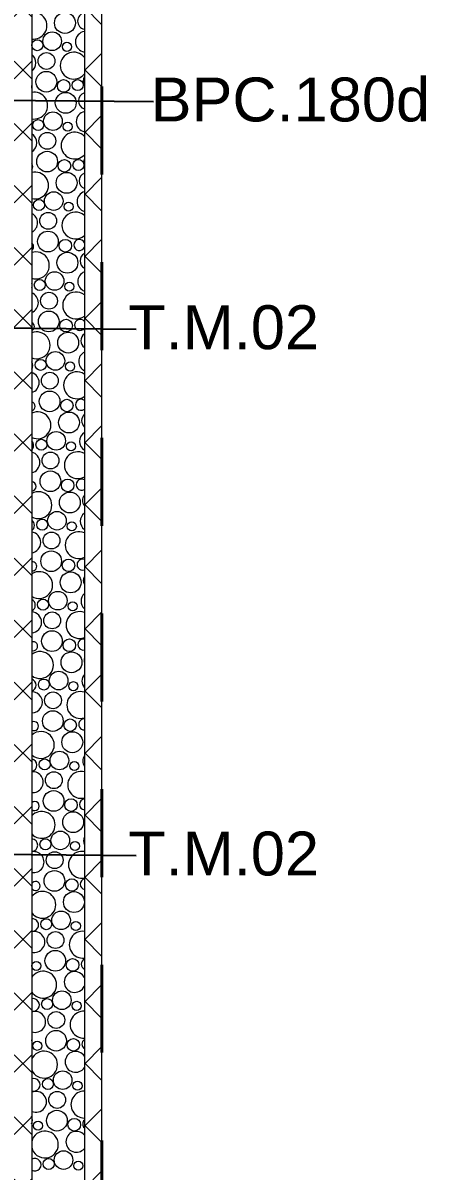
# Model space of a CAD drawing. Header units: metres. Extents: x -1.8 to 75.3, y -2 to 2.8.
# Drawn here: x 1.485 to 1.944, y -1.183 to 0.124 of the extents above; entities that cross this region are included whole.
import ezdxf

# ---------------------------------------------------------------- set-up
doc = ezdxf.new("R2010")
doc.units = ezdxf.units.M
doc.header["$MEASUREMENT"] = 0
doc.linetypes.add('Dashed', pattern=[0.035, 0.0225, -0.0125])
for name, color, linetype, lineweight in [('0_Caneta_No__1', 7, 'Continuous', 40), ('NOTAS-DETALHAMENTO.EXEC_Caneta_No__1', 7, 'Continuous', 40), ('NOTAS-DETALHAMENTO.EXEC_Caneta_No__241', 7, 'Continuous', 13), ('PAREDE CONSTRUIR_Caneta_No__241', 7, 'Continuous', 13), ('PAREDE CONSTRUIR_Caneta_No__83', 84, 'Continuous', 0)]:
    doc.layers.add(name, color=color, linetype=linetype, lineweight=lineweight)
doc.layers.add('PAREDE CONSTRUIR_Caneta_No__96', color=7, linetype='Continuous', lineweight=0, true_color=0xb6b6b6)
doc.styles.add('GENERATED_STYLE_1', font='arial.ttf')
doc.dimstyles.new('GENERATED_STYLE__4', dxfattribs={"dimtxt": 0.18, "dimasz": 0.0228, "dimexe": 0.18, "dimexo": 0.0625, "dimgap": 0, "dimtad": 0, "dimtih": 1, "dimtoh": 1, "dimdec": 4, "dimzin": 0, "dimdsep": 46, "dimcen": 0.09, "dimadec": 0, "dimazin": 0, "dimtfac": 1, "dimtdec": 4, "dimtmove": 0, "dimatfit": 3, "dimldrblk": 'ARROWHEAD_11', "dimfxl": 0, "dimtolj": 1, "dimtzin": 0, "dimarcsym": 0})
pattern_1 = [(45, (0, 0), (-0.0353553, 0.0353553), []), (135, (0, 0), (0.0353553, 0.0353553), [])]

# ---------------------------------------------------------------- blocks, each defined once
blk = doc.blocks.new('*X1')
at = {"layer": 'PAREDE CONSTRUIR_Caneta_No__96', "color": 253, "linetype": 'Continuous', "lineweight": 0, "true_color": 0xb6b6b6}
for centre, radius in [((1.5329, 0.1243), 0.0119), ((1.5014, 0.099), 0.00627), ((1.5183, 0.1035), 0.0106), ((1.5351, 0.0971), 0.00517), ((1.5119, 0.081), 0.00959), ((1.5117, 0.0574), 0.0118), ((1.5314, 0.0526), 0.00715), ((1.5474, 0.0535), 0.00627), ((1.5338, 0.0333), 0.0119), ((1.5024, 0.008), 0.00627), ((1.5192, 0.0125), 0.0106), ((1.5361, 0.0061), 0.00517), ((1.5128, -0.01), 0.00959), ((1.5126, -0.0336), 0.0118), ((1.5323, -0.0384), 0.00715), ((1.5483, -0.0375), 0.00627), ((1.5348, -0.0577), 0.0119), ((1.5033, -0.083), 0.00627), ((1.5201, -0.0785), 0.0106), ((1.5138, -0.101), 0.00959), ((1.537, -0.0849), 0.00517), ((1.5135, -0.1246), 0.0118), ((1.5333, -0.1294), 0.00715), ((1.5357, -0.1487), 0.0119), ((1.5042, -0.174), 0.00627), ((1.5211, -0.1695), 0.0106), ((1.5147, -0.192), 0.00959), ((1.5379, -0.1759), 0.00517), ((1.5144, -0.2156), 0.0118), ((1.5342, -0.2203), 0.00715), ((1.5366, -0.2397), 0.0119), ((1.5052, -0.265), 0.00627), ((1.522, -0.2605), 0.0106), ((1.5156, -0.283), 0.00959), ((1.5388, -0.2669), 0.00517), ((1.5154, -0.3066), 0.0118), ((1.5351, -0.3113), 0.00715), ((1.5375, -0.3307), 0.0119), ((1.5061, -0.356), 0.00627), ((1.5229, -0.3515), 0.0106), ((1.5398, -0.3579), 0.00517), ((1.5165, -0.374), 0.00959), ((1.5163, -0.3976), 0.0118), ((1.536, -0.4023), 0.00715), ((1.5385, -0.4217), 0.0119), ((1.507, -0.447), 0.00627), ((1.5238, -0.4425), 0.0106), ((1.5407, -0.4489), 0.00517), ((1.5175, -0.465), 0.00959), ((1.5172, -0.4886), 0.0118), ((1.537, -0.4933), 0.00715), ((1.5394, -0.5127), 0.0119), ((1.5248, -0.5335), 0.0106), ((1.5079, -0.538), 0.00627), ((1.5416, -0.5399), 0.00517), ((1.5184, -0.556), 0.00959), ((1.5181, -0.5796), 0.0118), ((1.5379, -0.5843), 0.00715), ((1.5403, -0.6037), 0.0119), ((1.5257, -0.6245), 0.0106), ((1.5089, -0.629), 0.00627), ((1.5425, -0.6309), 0.00517), ((1.5193, -0.647), 0.00959), ((1.5191, -0.6706), 0.0118), ((1.5388, -0.6753), 0.00715), ((1.5412, -0.6947), 0.0119), ((1.5266, -0.7155), 0.0106), ((1.5098, -0.72), 0.00627), ((1.5435, -0.7219), 0.00517), ((1.5203, -0.738), 0.00959), ((1.52, -0.7616), 0.0118), ((1.5398, -0.7663), 0.00715), ((1.5422, -0.7857), 0.0119), ((1.5276, -0.8065), 0.0106), ((1.5107, -0.8109), 0.00627), ((1.5444, -0.8129), 0.00517), ((1.5212, -0.829), 0.00959), ((1.5209, -0.8526), 0.0118), ((1.5407, -0.8573), 0.00715), ((1.5431, -0.8767), 0.0119), ((1.5285, -0.8975), 0.0106), ((1.5116, -0.9019), 0.00627), ((1.5453, -0.9039), 0.00517), ((1.5221, -0.92), 0.00959), ((1.5219, -0.9436), 0.0118), ((1.5416, -0.9483), 0.00715), ((1.5003, -0.9494), 0.00517), ((1.5294, -0.9885), 0.0106), ((1.5126, -0.9929), 0.00627), ((1.5463, -0.9949), 0.00517), ((1.523, -1.011), 0.00959), ((1.5228, -1.0346), 0.0118), ((1.5425, -1.0393), 0.00715), ((1.5013, -1.0404), 0.00517), ((1.5303, -1.0795), 0.0106), ((1.5135, -1.0839), 0.00627), ((1.5472, -1.0859), 0.00517), ((1.524, -1.102), 0.00959), ((1.5237, -1.1256), 0.0118), ((1.5435, -1.1303), 0.00715), ((1.5022, -1.1314), 0.00517), ((1.5313, -1.1705), 0.0106), ((1.5144, -1.1749), 0.00627), ((1.5481, -1.1769), 0.00517)]:
    blk.add_circle(centre, radius, dxfattribs=at)
for centre, radius, start, end in [((1.497, 0.1212), 0.0153, 262.5694, 97.4305), ((1.5569, 0.1265), 0.00959, 101.2995, 258.7004), ((1.5567, 0.1029), 0.0118, 97.8924, 262.1076), ((1.4879, 0.0788), 0.0119, 306.7128, 53.2872), ((1.5429, 0.0757), 0.0153, 37.7871, 322.2129), ((1.4901, 0.0516), 0.00517, 341.4953, 18.5047), ((1.5642, 0.058), 0.0106, 149.6686, 210.3314), ((1.4979, 0.0302), 0.0153, 259.0533, 100.9467), ((1.5578, 0.0355), 0.00959, 107.014, 252.986), ((1.5576, 0.0119), 0.0118, 102.4557, 257.5443), ((1.5439, -0.0153), 0.0153, 43.1369, 316.8631), ((1.4888, -0.0122), 0.0119, 301.3379, 58.6621), ((1.4911, -0.0394), 0.00517, 320.2621, 39.7379), ((1.5651, -0.033), 0.0106, 161.8517, 198.1483), ((1.4989, -0.0608), 0.0153, 255.4949, 104.5051), ((1.5588, -0.0555), 0.00959, 112.9092, 247.0908), ((1.5585, -0.0791), 0.0118, 107.101, 252.899), ((1.5448, -0.1063), 0.0153, 47.9984, 312.0016), ((1.4898, -0.1032), 0.0119, 296.2549, 63.7451), ((1.492, -0.1304), 0.00517, 306.1326, 53.8674), ((1.5492, -0.1285), 0.00627, 22.1043, 337.8957), ((1.4998, -0.1518), 0.0153, 251.8783, 108.1217), ((1.5597, -0.1465), 0.00959, 119.074, 240.926), ((1.5594, -0.1701), 0.0118, 111.8655, 248.1345), ((1.4883, -0.1748), 0.00715, 341.1679, 18.832), ((1.5457, -0.1973), 0.0153, 52.513, 307.487), ((1.4907, -0.1942), 0.0119, 291.3857, 68.6142), ((1.4929, -0.2214), 0.00517, 294.2259, 65.7741), ((1.5502, -0.2195), 0.00627, 38.8648, 321.1352), ((1.5007, -0.2428), 0.0153, 248.1852, 111.8147), ((1.5606, -0.2375), 0.00959, 125.634, 234.366), ((1.5604, -0.2611), 0.0118, 116.7951, 243.2049), ((1.4892, -0.2658), 0.00715, 324.7634, 35.2366), ((1.4916, -0.2852), 0.0119, 286.674, 73.326), ((1.5466, -0.2883), 0.0153, 56.7693, 303.2306), ((1.4938, -0.3124), 0.00517, 283.3568, 76.6432), ((1.5511, -0.3105), 0.00627, 50.894, 309.106), ((1.5016, -0.3338), 0.0153, 244.3942, 115.6058), ((1.5615, -0.3285), 0.00959, 132.7868, 227.2132), ((1.4901, -0.3568), 0.00715, 313.3998, 46.6002), ((1.5613, -0.3521), 0.0118, 121.9496, 238.0504), ((1.4925, -0.3762), 0.0119, 282.0758, 77.9242), ((1.5476, -0.3793), 0.0153, 60.8275, 299.1724), ((1.4948, -0.4034), 0.00517, 272.9631, 87.0368), ((1.552, -0.4015), 0.00627, 61.126, 298.874), ((1.5026, -0.4248), 0.0153, 240.4786, 119.5214), ((1.5625, -0.4195), 0.00959, 140.8902, 219.1098), ((1.491, -0.4478), 0.00715, 303.8757, 56.1243), ((1.5622, -0.4431), 0.0118, 127.4121, 232.5878), ((1.4935, -0.4672), 0.0119, 277.5555, 82.4445), ((1.5485, -0.4703), 0.0153, 64.7309, 295.269), ((1.4957, -0.4944), 0.00517, 262.6675, 97.3325), ((1.5529, -0.4925), 0.00627, 70.4266, 289.5734), ((1.5035, -0.5158), 0.0153, 236.405, 123.595), ((1.5634, -0.5105), 0.00959, 150.7628, 209.2372), ((1.492, -0.5388), 0.00715, 295.3217, 64.6783), ((1.5631, -0.5341), 0.0118, 133.3077, 226.6923), ((1.4944, -0.5582), 0.0119, 273.0821, 86.9179), ((1.5494, -0.5613), 0.0153, 68.5125, 291.4875), ((1.4966, -0.5854), 0.00517, 252.1246, 107.8754), ((1.5539, -0.5835), 0.00627, 79.214, 280.786), ((1.5044, -0.6068), 0.0153, 232.1287, 127.8712), ((1.5643, -0.6015), 0.00959, 165.7596, 194.2404), ((1.4929, -0.6298), 0.00715, 287.338, 72.662), ((1.5641, -0.6251), 0.0118, 139.8437, 220.1563), ((1.4953, -0.6492), 0.0119, 268.6275, 91.3725), ((1.5504, -0.6523), 0.0153, 72.198, 287.802), ((1.4975, -0.6764), 0.00517, 240.9044, 119.0956), ((1.5548, -0.6745), 0.00627, 87.7494, 272.2506), ((1.5054, -0.6978), 0.0153, 227.5878, 132.4122), ((1.4938, -0.7208), 0.00715, 279.6899, 80.31), ((1.565, -0.7161), 0.0118, 147.4221, 212.5779), ((1.4962, -0.7402), 0.0119, 264.1645, 95.8355), ((1.5513, -0.7433), 0.0153, 75.8088, 284.1911), ((1.4985, -0.7674), 0.00517, 228.2724, 131.7275), ((1.5557, -0.7655), 0.00627, 96.2347, 263.7653), ((1.5063, -0.7888), 0.0153, 222.6902, 137.3098), ((1.4948, -0.8118), 0.00715, 272.2136, 87.7864), ((1.5659, -0.8071), 0.0118, 157.0774, 202.9226), ((1.4972, -0.8312), 0.0119, 259.6656, 100.3343), ((1.5522, -0.8343), 0.0153, 79.3629, 280.637), ((1.4994, -0.8584), 0.00517, 212.3377, 147.6623), ((1.5566, -0.8564), 0.00627, 104.8609, 255.1391), ((1.5072, -0.8798), 0.0153, 217.2879, 142.7121), ((1.4957, -0.9028), 0.00715, 264.775, 95.225), ((1.4981, -0.9222), 0.0119, 255.1012, 104.8987), ((1.5531, -0.9253), 0.0153, 82.876, 277.1239), ((1.5576, -0.9474), 0.00627, 113.8501, 246.1499), ((1.5081, -0.9708), 0.0153, 211.1106, 148.8894), ((1.544, -0.9677), 0.0119, 22.6503, 337.3496), ((1.4966, -0.9938), 0.00715, 257.2463, 102.7536), ((1.499, -1.0132), 0.0119, 250.4377, 109.5623), ((1.5541, -1.0163), 0.0153, 86.3624, 273.6376), ((1.4844, -1.034), 0.0106, 356.8746, 3.1254), ((1.5585, -1.0384), 0.00627, 123.5192, 236.4808), ((1.5091, -1.0618), 0.0153, 203.5456, 156.4544), ((1.545, -1.0587), 0.0119, 32.3117, 327.6883), ((1.4975, -1.0848), 0.00715, 249.485, 110.5149), ((1.5, -1.1042), 0.0119, 245.6348, 114.3652), ((1.555, -1.1073), 0.0153, 89.8352, 270.1647), ((1.4853, -1.125), 0.0106, 335.6965, 24.3035), ((1.5594, -1.1294), 0.00627, 134.4341, 225.5659), ((1.51, -1.1528), 0.0153, 192.2279, 167.7721), ((1.5459, -1.1497), 0.0119, 39.8761, 320.1239), ((1.4985, -1.1758), 0.00715, 241.3052, 118.6948)]:
    blk.add_arc(centre, radius, start, end, dxfattribs=at)
blk = doc.blocks.new('ARROWHEAD_11')
at = {"color": 0, "linetype": 'Continuous', "lineweight": 0}
blk.add_line((0, 0), (-1, 0), dxfattribs=at)
at = {"color": 0, "linetype": 'Continuous', "lineweight": 0, "const_width": 0.25, "flags": 128}
blk.add_lwpolyline([(-0.125, 0, 1), (0.125, 0, 1)], format="xyb", close=True, dxfattribs=at)

msp = doc.modelspace()

# ---------------------------------------------------------------- hatches: boundary and pattern name
at = {"layer": 'PAREDE CONSTRUIR_Caneta_No__83', "linetype": 'Continuous', "lineweight": 0}
h = msp.add_hatch(dxfattribs=at)
h.set_pattern_fill('Placomur_0001', color=84, style=0, pattern_type=2)
h.set_pattern_definition(pattern_1)
h.paths.add_polyline_path([(1.475, 1.8482), (1.475, -1.8482), (1.495, -1.8482), (1.495, 1.8482)])
h = msp.add_hatch(dxfattribs=at)
h.set_pattern_fill('Placomur_0001', color=84, style=0, pattern_type=2)
h.set_pattern_definition(pattern_1)
h.paths.add_polyline_path([(1.555, -1.8482), (1.575, -1.8482), (1.575, 1.8482), (1.555, 1.8482)])

# ---------------------------------------------------------------- linework, layer by layer
at = {"layer": '0_Caneta_No__1', "color": 7, "linetype": 'Dashed', "lineweight": 40}
msp.add_lwpolyline([(1.575, -2.0482), (1.575, 2.0482), (-1.575, 2.0482), (-1.575, -2.0482)], close=True, dxfattribs=at)
at = {"layer": 'PAREDE CONSTRUIR_Caneta_No__241', "color": 7, "linetype": 'Continuous', "lineweight": 13}
for p, q in [((1.495, 1.8482), (1.495, -1.8482)), ((1.555, 1.8482), (1.555, -1.8482))]:
    msp.add_line(p, q, dxfattribs=at)
msp.add_lwpolyline([(1.575, -1.8482), (1.575, 1.8482)], dxfattribs=at)

# ---------------------------------------------------------------- block references
at = {"layer": 'PAREDE CONSTRUIR_Caneta_No__96', "color": 253, "linetype": 'Continuous', "lineweight": 0, "true_color": 0xb6b6b6}
msp.add_blockref('*X1', (0, 0), dxfattribs=at)

# ---------------------------------------------------------------- texts
at = {"layer": 'NOTAS-DETALHAMENTO.EXEC_Caneta_No__1', "color": 7, "linetype": 'Continuous', "lineweight": 40, "insert": (1.9489, 0.0368), "char_height": 0.05, "attachment_point": 6, "rotation": 359.9996, "style": 'GENERATED_STYLE_1'}
msp.add_mtext('\\A1;{\\pqr;\\fArial|b0|i0|c0|p0;\\W1.000000;BPC.180d}', dxfattribs=at)
at = {"layer": 'NOTAS-DETALHAMENTO.EXEC_Caneta_No__1', "color": 7, "linetype": 'Continuous', "lineweight": 40, "char_height": 0.05, "attachment_point": 6, "style": 'GENERATED_STYLE_1'}
for insert in [(1.8224, -0.2225), (1.8224, -0.8218)]:
    msp.add_mtext('\\A1;{\\pqr;\\fArial|b0|i0|c0|p0;\\W1.000000;T.M.\\fArial|b0|i0|c0|p0;\\W1.000000;02}', dxfattribs=dict(at, insert=insert))

# ---------------------------------------------------------------- leaders
at = {"layer": 'NOTAS-DETALHAMENTO.EXEC_Caneta_No__241', "color": 7, "linetype": 'Continuous', "lineweight": 13, "annotation_type": 0, "has_hookline": 1, "hookline_direction": 0, "text_width": 0.308, "horizontal_direction": (1, -7e-06, 0)}
msp.add_leader([(1.3788, -0.1302), (1.3788, 0.0368), (1.6338, 0.0349)], dimstyle='GENERATED_STYLE__4', dxfattribs=at)
at = {"layer": 'NOTAS-DETALHAMENTO.EXEC_Caneta_No__241', "color": 7, "linetype": 'Continuous', "lineweight": 13, "annotation_type": 0, "has_hookline": 1, "hookline_direction": 0, "text_width": 0.2119}
for points in [[(1.4215, -0.3402), (1.4215, -0.2225), (1.6142, -0.2244)], [(1.4215, -0.9394), (1.4215, -0.8218), (1.6142, -0.8237)]]:
    msp.add_leader(points, dimstyle='GENERATED_STYLE__4', dxfattribs=at)

doc.saveas('drawing.dxf')
